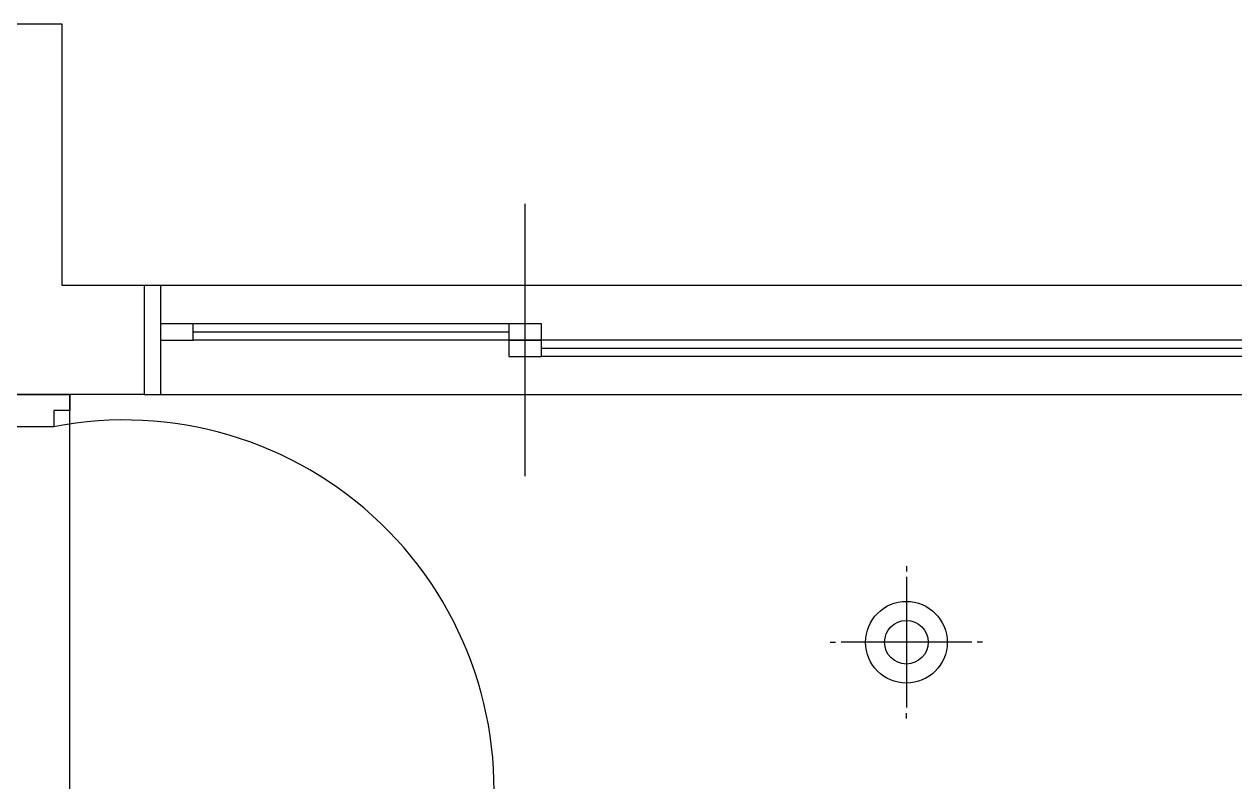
# Model space of a CAD drawing. Header units: inches. Extents: x 3778 to 56227, y -16914 to 35091.
# Drawn here: x 44440 to 46663, y 17128 to 18519 of the extents above; entities that cross this region are included whole.
import ezdxf

# ---------------------------------------------------------------- set-up
doc = ezdxf.new("R2010")
doc.units = ezdxf.units.IN
doc.header["$LTSCALE"] = 100
doc.header["$MEASUREMENT"] = 0
for name, color, linetype in [('07-DIM WAL', 5, 'Continuous'), ('7', 7, 'Continuous'), ('CEIL-DOOR', 6, 'Continuous'), ('HAT', 8, 'Continuous'), ('RC-LIGHT', 7, 'Continuous'), ('U-LANP', 6, 'Continuous'), ('도면층2', 2, 'Continuous'), ('도면층4', 4, 'Continuous'), ('도면층5', 5, 'Continuous')]:
    doc.layers.add(name, color=color, linetype=linetype)

# ---------------------------------------------------------------- blocks, each defined once
blk = doc.blocks.new('FSFF')
at = {"layer": '도면층2'}
for p, q in [((50587.4, 8547.4), (50387.4, 8547.4)), ((50587.4, 8067.4), (50587.4, 8547.4)), ((50737.4, 8067.4), (50587.4, 8067.4)), ((50737.4, 8067.4), (50737.4, 7867.4)), ((50737.4, 7867.4), (50387.4, 7867.4))]:
    blk.add_line(p, q, dxfattribs=at)
at = {"layer": '도면층4'}
for p, q in [((51437.4, 7717.4), (51437.4, 8217.4)), ((53137.4, 8067.4), (50737.4, 8067.4)), ((50737.4, 8067.4), (50737.4, 7867.4)), ((50767.4, 8067.4), (50767.4, 7867.4)), ((50827.4, 7982.4), (51407.4, 7982.4)), ((51467.4, 7952.4), (53047.4, 7952.4)), ((50601.3, 6977.4), (50601.3, 7867.4)), ((50737.4, 7867.4), (53137.4, 7867.4))]:
    blk.add_line(p, q, dxfattribs=at)
for points in [[(50767.4, 7997.4), (50767.4, 7967.4), (50827.4, 7967.4), (50827.4, 7997.4)], [(51407.4, 7997.4), (51407.4, 7967.4), (51467.4, 7967.4), (51467.4, 7997.4)], [(51407.4, 7967.4), (51407.4, 7937.4), (51467.4, 7937.4), (51467.4, 7967.4)]]:
    blk.add_lwpolyline(points, close=True, dxfattribs=at)
blk.add_lwpolyline([(50601.3, 7867.4), (50601.3, 7837.8), (50571.6, 7837.8), (50571.6, 7808.1), (50433.1, 7808.1), (50433.1, 7837.8), (50403.5, 7837.8), (50403.5, 7867.4), (50601.3, 7867.4)], dxfattribs=at)
at = {"layer": '도면층5'}
for p, q in [((51407.4, 7997.4), (50827.4, 7997.4)), ((51407.4, 7967.4), (50827.4, 7967.4)), ((53047.4, 7967.4), (51467.4, 7967.4)), ((53047.4, 7937.4), (51467.4, 7937.4))]:
    blk.add_line(p, q, dxfattribs=at)
blk.add_arc((50701.3, 7141.7), 678.9, 351.1101, 101.0125, dxfattribs=at)
blk = doc.blocks.new('CJWSWJDEH')
at = {"layer": '07-DIM WAL'}
blk.add_blockref('FSFF', (-6077.6, 9972), dxfattribs=at)
blk = doc.blocks.new('매입등')
at = {"layer": 'HAT', "color": 1}
for p, q in [((0, 140), (0, 130)), ((0, 120), (0, -120)), ((-140, 0), (-130, 0)), ((120, 0), (-120, 0)), ((140, 0), (130, 0)), ((-140, 0), (-130, 0)), ((0, -140), (0, -130))]:
    blk.add_line(p, q, dxfattribs=at)
blk.add_circle((0, 0), 40, dxfattribs=at)
at = {"layer": 'U-LANP'}
blk.add_circle((0, 0), 75, dxfattribs=at)
blk = doc.blocks.new('A$C59950440')
at = {"layer": 'CEIL-DOOR'}
blk.add_blockref('매입등', (140, 140), dxfattribs=at)

msp = doc.modelspace()

# ---------------------------------------------------------------- block references
at = {"layer": '7'}
msp.add_blockref('CJWSWJDEH', (0, 0), dxfattribs=at)
at = {"layer": 'RC-LIGHT'}
msp.add_blockref('A$C59950440', (45919.8, 17244.4), dxfattribs=at)

doc.saveas('drawing.dxf')
